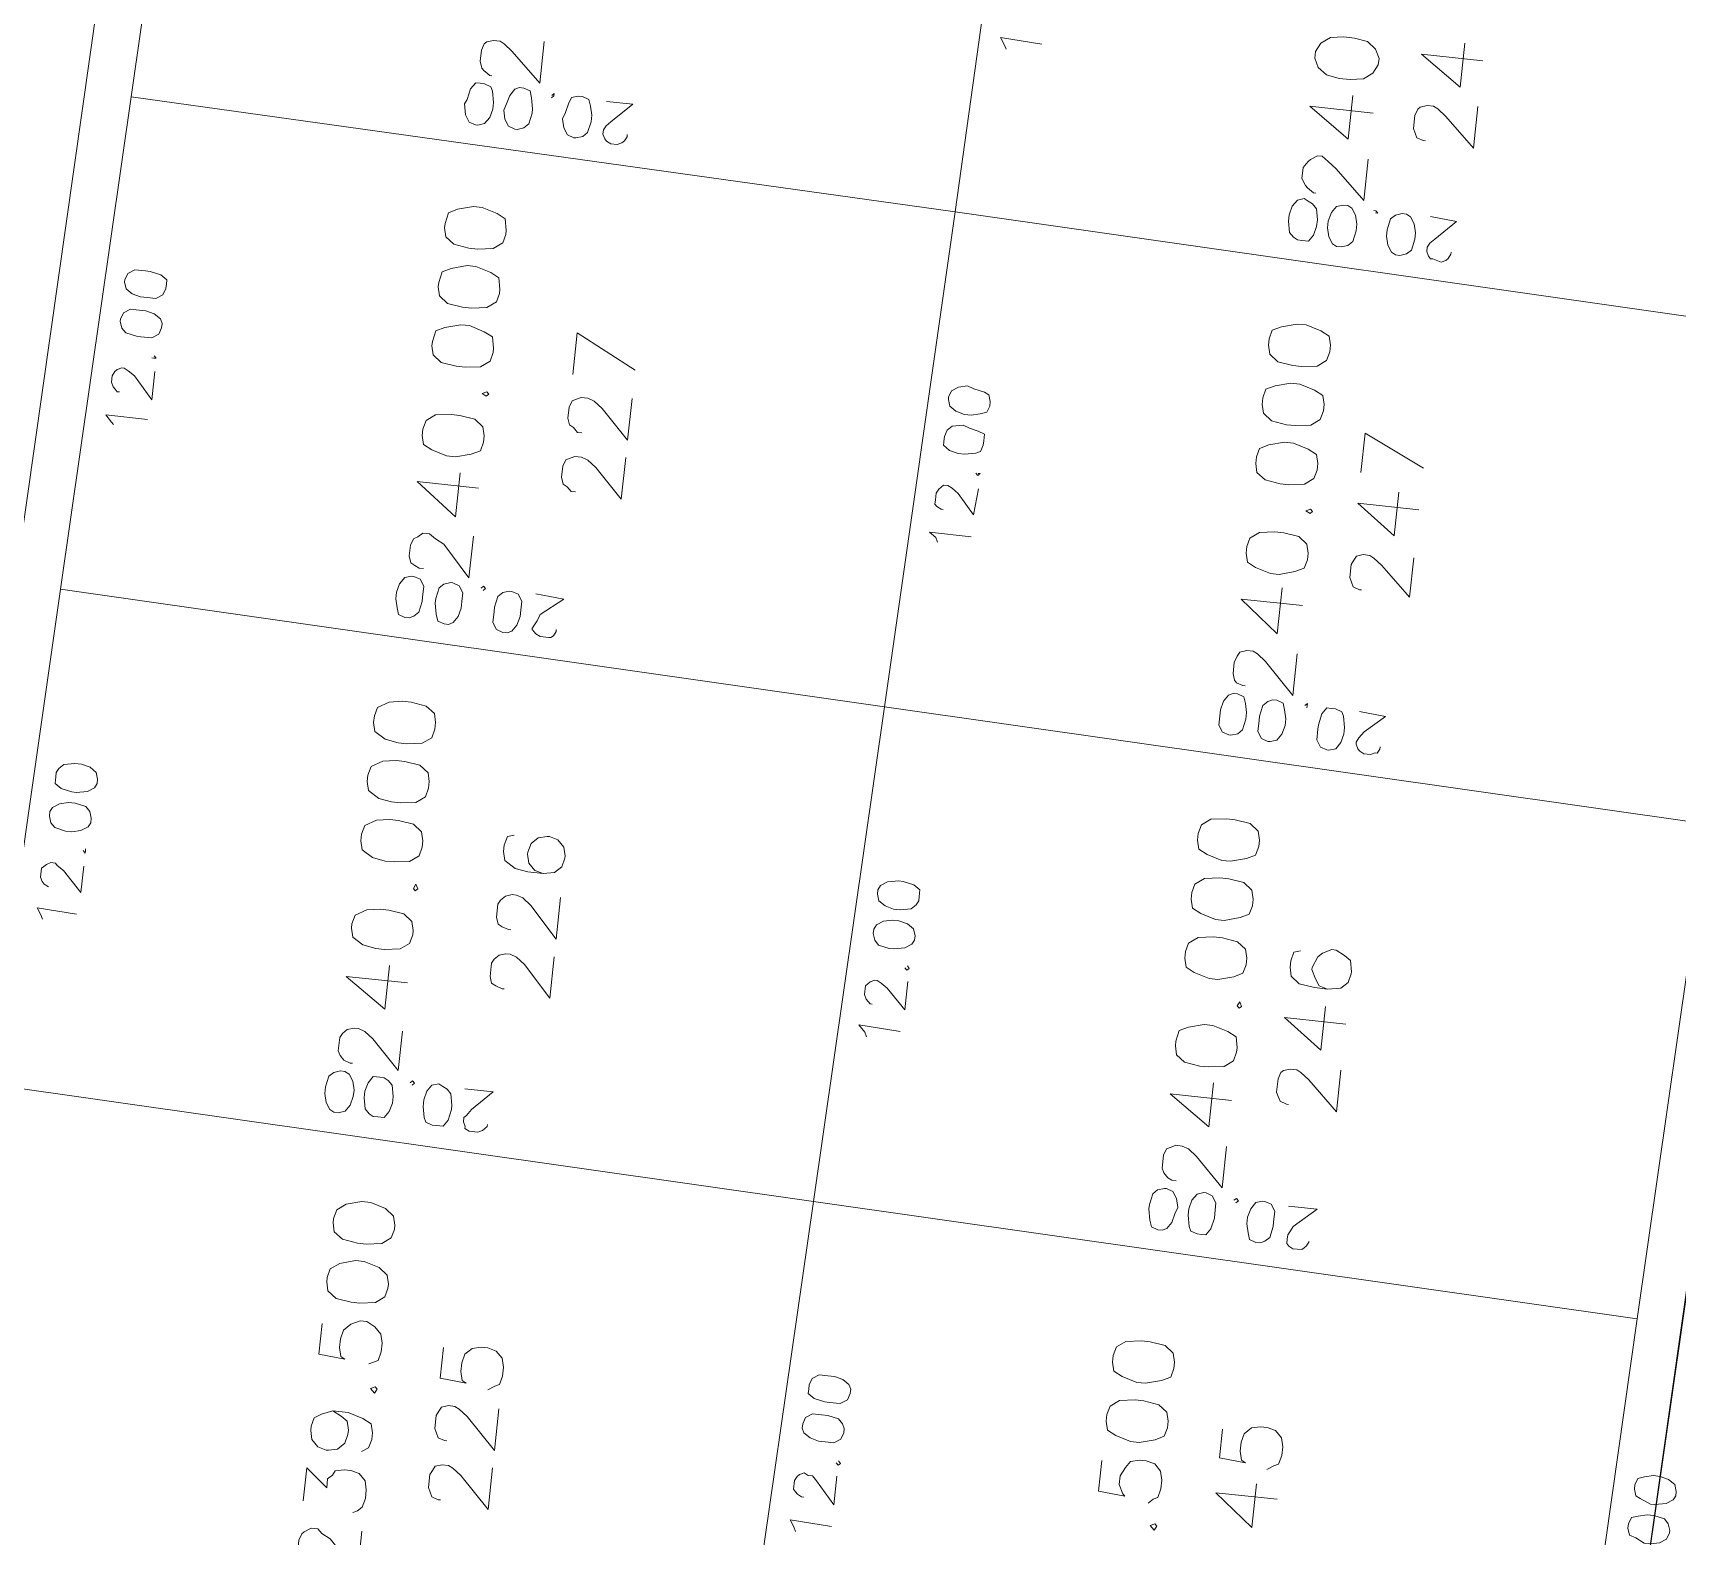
# Model space of a CAD drawing. Header units: metres. Extents: x -977055 to 805873, y -1033982 to 242021.
# Drawn here: x 2597.05 to 2636.78, y 963.42 to 999.74 of the extents above; entities that cross this region are included whole.
import ezdxf

# ---------------------------------------------------------------- set-up
doc = ezdxf.new("R2010")
doc.units = ezdxf.units.M
for name, color, linetype in [('PDF_acera', 7, 'Continuous'), ('PDF_areas por lote', 7, 'Continuous'), ('PDF_COTAS', 7, 'Continuous'), ('PDF_COTAS CONJUNTO', 7, 'Continuous'), ('PDF_LOTES', 7, 'Continuous'), ('PDF_No. lotes', 7, 'Continuous')]:
    doc.layers.add(name, color=color, linetype=linetype)

# ---------------------------------------------------------------- blocks, each defined once
blk = doc.blocks.new('CALLE')
at = {"layer": 'PDF_acera', "lineweight": 9}
blk.add_lwpolyline([(10.499328, -142.926336), (22.522752, -174.551328), (21.464352, -176.033088), (-60.836832, -173.238912), (-62.106912, -171.88416), (-61.048512, -140.7672), (-59.69376, -139.49712), (8.975232, -141.8256)], close=True, dxfattribs=at)
at = {"layer": 'PDF_areas por lote', "lineweight": 9}
for points in [[(-49.406112, -147.583296), (-49.406112, -147.54096), (-49.363776, -147.413952), (-49.279104, -147.32928), (-49.194432, -147.286944), (-48.940416, -147.286944), (-48.855744, -147.32928), (-48.771072, -147.413952), (-48.728736, -147.54096), (-48.728736, -147.625632), (-48.771072, -147.75264), (-48.89808, -147.921984), (-49.448448, -148.472352), (-48.6864, -148.472352)], [(-47.755008, -148.472352), (-47.755008, -147.286944), (-48.305376, -148.091328), (-47.458656, -148.091328)], [(-59.101056, -147.794976), (-59.101056, -147.75264), (-59.016384, -147.625632), (-58.974048, -147.583296), (-58.84704, -147.54096), (-58.63536, -147.54096), (-58.508352, -147.583296), (-58.466016, -147.625632), (-58.381344, -147.75264), (-58.381344, -147.879648), (-58.466016, -147.96432), (-58.550688, -148.133664), (-59.143392, -148.726368), (-58.339008, -148.726368)], [(-57.873312, -147.54096), (-57.238272, -147.54096), (-57.57696, -147.96432), (-57.407616, -147.96432), (-57.322944, -148.048992), (-57.238272, -148.091328), (-57.195936, -148.260672), (-57.195936, -148.38768), (-57.238272, -148.557024), (-57.36528, -148.684032), (-57.534624, -148.726368), (-57.703968, -148.726368), (-57.873312, -148.684032), (-57.957984, -148.59936), (-58.00032, -148.514688)], [(-56.0952, -147.921984), (-56.179872, -148.091328), (-56.264544, -148.218336), (-56.433888, -148.260672), (-56.51856, -148.260672), (-56.687904, -148.218336), (-56.814912, -148.091328), (-56.857248, -147.921984), (-56.857248, -147.879648), (-56.814912, -147.710304), (-56.687904, -147.583296), (-56.51856, -147.54096), (-56.433888, -147.54096), (-56.264544, -147.583296), (-56.179872, -147.710304), (-56.0952, -147.921984), (-56.0952, -148.218336), (-56.179872, -148.514688), (-56.264544, -148.684032), (-56.433888, -148.726368), (-56.560896, -148.726368), (-56.73024, -148.684032), (-56.814912, -148.557024)], [(-54.444096, -147.54096), (-55.0368, -147.54096), (-55.079136, -148.048992), (-55.0368, -147.96432), (-54.867456, -147.921984), (-54.698112, -147.921984), (-54.528768, -147.96432), (-54.40176, -148.091328), (-54.317088, -148.260672), (-54.317088, -148.38768), (-54.40176, -148.557024), (-54.528768, -148.684032), (-54.698112, -148.726368), (-54.867456, -148.726368), (-55.0368, -148.684032), (-55.079136, -148.59936), (-55.121472, -148.514688)], [(-39.79584, -147.921984), (-39.79584, -147.837312), (-39.753504, -147.75264), (-39.711168, -147.667968), (-39.58416, -147.625632), (-39.37248, -147.625632), (-39.245472, -147.667968), (-39.203136, -147.75264), (-39.118464, -147.837312), (-39.118464, -147.96432), (-39.203136, -148.091328), (-39.287808, -148.260672), (-39.880512, -148.81104), (-39.076128, -148.81104)], [(-38.144736, -148.81104), (-38.144736, -147.625632), (-38.73744, -148.430016), (-37.89072, -148.430016)], [(-30.227904, -148.218336), (-30.227904, -148.176), (-30.143232, -148.048992), (-30.100896, -148.006656), (-29.973888, -147.96432), (-29.762208, -147.96432), (-29.6352, -148.006656), (-29.592864, -148.048992), (-29.550528, -148.176), (-29.550528, -148.303008), (-29.592864, -148.38768), (-29.719872, -148.557024), (-30.27024, -149.149728), (-29.465856, -149.149728)], [(-55.46016, -162.739584), (-56.052864, -162.739584), (-56.0952, -163.247616), (-56.052864, -163.20528), (-55.88352, -163.120608), (-55.714176, -163.120608), (-55.544832, -163.20528), (-55.417824, -163.289952), (-55.375488, -163.459296), (-55.375488, -163.586304), (-55.417824, -163.755648), (-55.544832, -163.882656), (-55.714176, -163.924992), (-55.88352, -163.924992), (-56.052864, -163.882656), (-56.0952, -163.797984), (-56.179872, -163.713312)], [(-49.95648, -163.586304), (-49.95648, -163.501632), (-49.914144, -163.41696), (-49.829472, -163.332288), (-49.7448, -163.289952), (-49.490784, -163.289952), (-49.363776, -163.332288), (-49.32144, -163.41696), (-49.279104, -163.501632), (-49.279104, -163.62864), (-49.32144, -163.755648), (-49.448448, -163.924992), (-49.998816, -164.47536), (-49.194432, -164.47536)], [(-48.305376, -164.47536), (-48.305376, -163.289952), (-48.855744, -164.094336), (-48.009024, -164.094336)], [(-40.346208, -163.882656), (-40.346208, -163.84032), (-40.303872, -163.713312), (-40.261536, -163.670976), (-40.134528, -163.62864), (-39.922848, -163.62864), (-39.79584, -163.670976), (-39.711168, -163.713312), (-39.668832, -163.84032), (-39.668832, -163.967328), (-39.711168, -164.052), (-39.838176, -164.221344), (-40.43088, -164.814048), (-39.626496, -164.814048)], [(-38.695104, -164.814048), (-38.695104, -163.62864), (-39.287808, -164.390688), (-38.398752, -164.390688)], [(-30.778272, -164.221344), (-30.778272, -164.179008), (-30.6936, -164.052), (-30.651264, -164.009664), (-30.524256, -163.924992), (-30.312576, -163.924992), (-30.185568, -164.009664), (-30.143232, -164.052), (-30.05856, -164.179008), (-30.05856, -164.26368), (-30.143232, -164.390688), (-30.27024, -164.560032), (-30.820608, -165.152736), (-30.016224, -165.152736)], [(-29.127168, -165.152736), (-29.127168, -163.924992), (-29.677536, -164.729376), (-28.830816, -164.729376)]]:
    blk.add_lwpolyline(points, dxfattribs=at)
for points in [[(-46.823616, -147.286944), (-46.99296, -147.32928), (-47.119968, -147.54096), (-47.162304, -147.794976), (-47.162304, -147.96432), (-47.119968, -148.260672), (-46.99296, -148.430016), (-46.823616, -148.472352), (-46.738944, -148.472352), (-46.5696, -148.430016), (-46.442592, -148.260672), (-46.400256, -147.96432), (-46.400256, -147.794976), (-46.442592, -147.54096), (-46.5696, -147.32928), (-46.738944, -147.286944)], [(-45.130176, -147.286944), (-45.29952, -147.32928), (-45.426528, -147.54096), (-45.468864, -147.794976), (-45.468864, -147.96432), (-45.426528, -148.260672), (-45.29952, -148.430016), (-45.130176, -148.472352), (-45.003168, -148.472352), (-44.833824, -148.430016), (-44.706816, -148.260672), (-44.66448, -147.96432), (-44.66448, -147.794976), (-44.706816, -147.54096), (-44.833824, -147.32928), (-45.003168, -147.286944)], [(-43.987104, -147.286944), (-44.156448, -147.32928), (-44.283456, -147.54096), (-44.325792, -147.794976), (-44.325792, -147.96432), (-44.283456, -148.260672), (-44.156448, -148.430016), (-43.987104, -148.472352), (-43.860096, -148.472352), (-43.690752, -148.430016), (-43.563744, -148.260672), (-43.521408, -147.96432), (-43.521408, -147.794976), (-43.563744, -147.54096), (-43.690752, -147.32928), (-43.860096, -147.286944)], [(-42.844032, -147.286944), (-43.013376, -147.32928), (-43.140384, -147.54096), (-43.18272, -147.794976), (-43.18272, -147.96432), (-43.140384, -148.260672), (-43.013376, -148.430016), (-42.844032, -148.472352), (-42.717024, -148.472352), (-42.54768, -148.430016), (-42.420672, -148.260672), (-42.378336, -147.96432), (-42.378336, -147.794976), (-42.420672, -147.54096), (-42.54768, -147.32928), (-42.717024, -147.286944)], [(-53.639712, -147.54096), (-53.809056, -147.583296), (-53.936064, -147.75264), (-53.9784, -148.048992), (-53.9784, -148.218336), (-53.936064, -148.514688), (-53.809056, -148.684032), (-53.639712, -148.726368), (-53.55504, -148.726368), (-53.385696, -148.684032), (-53.258688, -148.514688), (-53.174016, -148.218336), (-53.174016, -148.048992), (-53.258688, -147.75264), (-53.385696, -147.583296), (-53.55504, -147.54096)], [(-52.49664, -147.54096), (-52.665984, -147.583296), (-52.792992, -147.75264), (-52.835328, -148.048992), (-52.835328, -148.218336), (-52.792992, -148.514688), (-52.665984, -148.684032), (-52.49664, -148.726368), (-52.411968, -148.726368), (-52.242624, -148.684032), (-52.115616, -148.514688), (-52.030944, -148.218336), (-52.030944, -148.048992), (-52.115616, -147.75264), (-52.242624, -147.583296), (-52.411968, -147.54096)], [(-37.25568, -147.625632), (-37.425024, -147.667968), (-37.509696, -147.837312), (-37.594368, -148.133664), (-37.594368, -148.303008), (-37.509696, -148.59936), (-37.425024, -148.768704), (-37.25568, -148.81104), (-37.128672, -148.81104), (-36.959328, -148.768704), (-36.83232, -148.59936), (-36.789984, -148.303008), (-36.789984, -148.133664), (-36.83232, -147.837312), (-36.959328, -147.667968), (-37.128672, -147.625632)], [(-35.519904, -147.625632), (-35.689248, -147.667968), (-35.816256, -147.837312), (-35.858592, -148.133664), (-35.858592, -148.303008), (-35.816256, -148.59936), (-35.689248, -148.768704), (-35.519904, -148.81104), (-35.435232, -148.81104), (-35.223552, -148.768704), (-35.13888, -148.59936), (-35.054208, -148.303008), (-35.054208, -148.133664), (-35.13888, -147.837312), (-35.223552, -147.667968), (-35.435232, -147.625632)], [(-34.376832, -147.625632), (-34.546176, -147.667968), (-34.673184, -147.837312), (-34.71552, -148.133664), (-34.71552, -148.303008), (-34.673184, -148.59936), (-34.546176, -148.768704), (-34.376832, -148.81104), (-34.29216, -148.81104), (-34.08048, -148.768704), (-33.995808, -148.59936), (-33.911136, -148.303008), (-33.911136, -148.133664), (-33.995808, -147.837312), (-34.08048, -147.667968), (-34.29216, -147.625632)], [(-33.23376, -147.625632), (-33.403104, -147.667968), (-33.530112, -147.837312), (-33.572448, -148.133664), (-33.572448, -148.303008), (-33.530112, -148.59936), (-33.403104, -148.768704), (-33.23376, -148.81104), (-33.149088, -148.81104), (-32.937408, -148.768704), (-32.852736, -148.59936), (-32.768064, -148.303008), (-32.768064, -148.133664), (-32.852736, -147.837312), (-32.937408, -147.667968), (-33.149088, -147.625632)], [(-55.587168, -148.59936), (-55.67184, -148.684032), (-55.587168, -148.726368), (-55.544832, -148.684032)], [(-45.93456, -148.38768), (-45.976896, -148.430016), (-45.93456, -148.472352), (-45.849888, -148.430016)], [(-36.324288, -148.684032), (-36.366624, -148.768704), (-36.324288, -148.81104), (-36.281952, -148.768704)], [(-54.698112, -162.739584), (-54.867456, -162.78192), (-54.952128, -162.951264), (-55.0368, -163.247616), (-55.0368, -163.41696), (-54.952128, -163.713312), (-54.867456, -163.882656), (-54.698112, -163.924992), (-54.571104, -163.924992), (-54.40176, -163.882656), (-54.274752, -163.713312), (-54.232416, -163.41696), (-54.232416, -163.247616), (-54.274752, -162.951264), (-54.40176, -162.78192), (-54.571104, -162.739584)], [(-53.55504, -162.739584), (-53.724384, -162.78192), (-53.809056, -162.951264), (-53.893728, -163.247616), (-53.893728, -163.41696), (-53.809056, -163.713312), (-53.724384, -163.882656), (-53.55504, -163.924992), (-53.428032, -163.924992), (-53.258688, -163.882656), (-53.13168, -163.713312), (-53.089344, -163.41696), (-53.089344, -163.247616), (-53.13168, -162.951264), (-53.258688, -162.78192), (-53.428032, -162.739584)], [(-47.373984, -163.289952), (-47.543328, -163.332288), (-47.670336, -163.501632), (-47.712672, -163.797984), (-47.712672, -163.967328), (-47.670336, -164.26368), (-47.543328, -164.433024), (-47.373984, -164.47536), (-47.289312, -164.47536), (-47.077632, -164.433024), (-46.99296, -164.26368), (-46.908288, -163.967328), (-46.908288, -163.797984), (-46.99296, -163.501632), (-47.077632, -163.332288), (-47.289312, -163.289952)], [(-45.680544, -163.289952), (-45.849888, -163.332288), (-45.93456, -163.501632), (-46.019232, -163.797984), (-46.019232, -163.967328), (-45.93456, -164.26368), (-45.849888, -164.433024), (-45.680544, -164.47536), (-45.553536, -164.47536), (-45.384192, -164.433024), (-45.257184, -164.26368), (-45.214848, -163.967328), (-45.214848, -163.797984), (-45.257184, -163.501632), (-45.384192, -163.332288), (-45.553536, -163.289952)], [(-44.537472, -163.289952), (-44.706816, -163.332288), (-44.791488, -163.501632), (-44.87616, -163.797984), (-44.87616, -163.967328), (-44.791488, -164.26368), (-44.706816, -164.433024), (-44.537472, -164.47536), (-44.410464, -164.47536), (-44.24112, -164.433024), (-44.114112, -164.26368), (-44.071776, -163.967328), (-44.071776, -163.797984), (-44.114112, -163.501632), (-44.24112, -163.332288), (-44.410464, -163.289952)], [(-43.3944, -163.289952), (-43.563744, -163.332288), (-43.648416, -163.501632), (-43.733088, -163.797984), (-43.733088, -163.967328), (-43.648416, -164.26368), (-43.563744, -164.433024), (-43.3944, -164.47536), (-43.267392, -164.47536), (-43.098048, -164.433024), (-42.97104, -164.26368), (-42.928704, -163.967328), (-42.928704, -163.797984), (-42.97104, -163.501632), (-43.098048, -163.332288), (-43.267392, -163.289952)], [(-56.603232, -163.797984), (-56.687904, -163.882656), (-56.603232, -163.924992), (-56.560896, -163.882656)], [(-37.806048, -163.62864), (-37.975392, -163.670976), (-38.060064, -163.84032), (-38.144736, -164.136672), (-38.144736, -164.306016), (-38.060064, -164.602368), (-37.975392, -164.771712), (-37.806048, -164.814048), (-37.67904, -164.814048), (-37.509696, -164.771712), (-37.382688, -164.602368), (-37.340352, -164.306016), (-37.340352, -164.136672), (-37.382688, -163.84032), (-37.509696, -163.670976), (-37.67904, -163.62864)], [(-36.070272, -163.62864), (-36.239616, -163.670976), (-36.366624, -163.84032), (-36.40896, -164.136672), (-36.40896, -164.306016), (-36.366624, -164.602368), (-36.239616, -164.771712), (-36.070272, -164.814048), (-35.943264, -164.814048), (-35.77392, -164.771712), (-35.689248, -164.602368), (-35.604576, -164.306016), (-35.604576, -164.136672), (-35.689248, -163.84032), (-35.77392, -163.670976), (-35.943264, -163.62864)], [(-34.9272, -163.62864), (-35.096544, -163.670976), (-35.223552, -163.84032), (-35.265888, -164.136672), (-35.265888, -164.306016), (-35.223552, -164.602368), (-35.096544, -164.771712), (-34.9272, -164.814048), (-34.800192, -164.814048), (-34.630848, -164.771712), (-34.546176, -164.602368), (-34.461504, -164.306016), (-34.461504, -164.136672), (-34.546176, -163.84032), (-34.630848, -163.670976), (-34.800192, -163.62864)], [(-33.784128, -163.62864), (-33.953472, -163.670976), (-34.08048, -163.84032), (-34.122816, -164.136672), (-34.122816, -164.306016), (-34.08048, -164.602368), (-33.953472, -164.771712), (-33.784128, -164.814048), (-33.65712, -164.814048), (-33.487776, -164.771712), (-33.403104, -164.602368), (-33.318432, -164.306016), (-33.318432, -164.136672), (-33.403104, -163.84032), (-33.487776, -163.670976), (-33.65712, -163.62864)], [(-28.195776, -163.924992), (-28.36512, -164.009664), (-28.492128, -164.179008), (-28.534464, -164.433024), (-28.534464, -164.644704), (-28.492128, -164.89872), (-28.36512, -165.068064), (-28.195776, -165.152736), (-28.068768, -165.152736), (-27.899424, -165.068064), (-27.772416, -164.89872), (-27.73008, -164.644704), (-27.73008, -164.433024), (-27.772416, -164.179008), (-27.899424, -164.009664), (-28.068768, -163.924992)], [(-46.484928, -164.390688), (-46.527264, -164.433024), (-46.484928, -164.47536), (-46.400256, -164.433024)], [(-36.874656, -164.68704), (-36.916992, -164.771712), (-36.874656, -164.814048), (-36.83232, -164.771712)]]:
    blk.add_lwpolyline(points, close=True, dxfattribs=at)
at = {"layer": 'PDF_COTAS', "lineweight": 9}
for points in [[(-47.289312, -141.359904), (-47.20464, -141.317568), (-47.077632, -141.232896), (-47.119968, -141.994944)], [(-46.654272, -141.40224), (-46.611936, -141.317568), (-46.5696, -141.275232), (-46.484928, -141.232896), (-46.315584, -141.232896), (-46.273248, -141.275232), (-46.230912, -141.317568), (-46.188576, -141.40224), (-46.188576, -141.486912), (-46.230912, -141.529248), (-46.315584, -141.656256), (-46.696608, -142.03728), (-46.188576, -142.03728)], [(-37.67904, -141.698592), (-37.636704, -141.656256), (-37.509696, -141.529248), (-37.509696, -142.333632)], [(-37.044, -141.740928), (-37.044, -141.698592), (-37.001664, -141.656256), (-36.959328, -141.61392), (-36.874656, -141.571584), (-36.747648, -141.571584), (-36.662976, -141.61392), (-36.62064, -141.656256), (-36.578304, -141.740928), (-36.578304, -141.783264), (-36.62064, -141.867936), (-36.705312, -141.994944), (-37.128672, -142.375968), (-36.578304, -142.375968)], [(-45.892224, -141.994944), (-45.93456, -142.03728), (-45.892224, -142.03728), (-45.849888, -142.03728)], [(-36.324288, -142.291296), (-36.324288, -142.333632), (-36.324288, -142.375968), (-36.281952, -142.333632)]]:
    blk.add_lwpolyline(points, dxfattribs=at)
for points in [[(-45.29952, -141.275232), (-45.426528, -141.317568), (-45.5112, -141.40224), (-45.553536, -141.61392), (-45.553536, -141.740928), (-45.5112, -141.910272), (-45.426528, -142.03728), (-45.341856, -142.079616), (-45.257184, -142.079616), (-45.130176, -142.03728), (-45.045504, -141.952608), (-45.003168, -141.740928), (-45.003168, -141.61392), (-45.045504, -141.444576), (-45.130176, -141.317568), (-45.214848, -141.275232)], [(-44.537472, -141.317568), (-44.66448, -141.317568), (-44.749152, -141.444576), (-44.791488, -141.656256), (-44.791488, -141.740928), (-44.749152, -141.952608), (-44.66448, -142.079616), (-44.579808, -142.121952), (-44.495136, -142.121952), (-44.368128, -142.079616), (-44.283456, -141.952608), (-44.24112, -141.783264), (-44.24112, -141.656256), (-44.283456, -141.444576), (-44.368128, -141.359904), (-44.4528, -141.317568)], [(-35.689248, -141.61392), (-35.816256, -141.656256), (-35.900928, -141.740928), (-35.943264, -141.952608), (-35.943264, -142.03728), (-35.943264, -142.24896), (-35.858592, -142.375968), (-35.731584, -142.418304), (-35.646912, -142.418304), (-35.56224, -142.375968), (-35.477568, -142.24896), (-35.435232, -142.079616), (-35.435232, -141.952608), (-35.435232, -141.783264), (-35.519904, -141.656256), (-35.646912, -141.61392)], [(-34.9272, -141.61392), (-35.054208, -141.656256), (-35.13888, -141.783264), (-35.181216, -141.952608), (-35.181216, -142.079616), (-35.181216, -142.24896), (-35.096544, -142.375968), (-34.969536, -142.418304), (-34.884864, -142.418304), (-34.800192, -142.418304), (-34.71552, -142.291296), (-34.673184, -142.079616), (-34.673184, -141.994944), (-34.673184, -141.783264), (-34.757856, -141.656256), (-34.884864, -141.61392)], [(-50.37984, -147.413952), (-50.337504, -147.54096), (-50.210496, -147.625632), (-50.041152, -147.667968), (-49.914144, -147.667968), (-49.7448, -147.625632), (-49.617792, -147.54096), (-49.575456, -147.456288), (-49.575456, -147.371616), (-49.617792, -147.244608), (-49.702464, -147.159936), (-49.914144, -147.1176), (-50.041152, -147.1176), (-50.210496, -147.159936), (-50.337504, -147.244608), (-50.37984, -147.32928)], [(-50.37984, -147.413952), (-50.337504, -147.54096), (-50.210496, -147.625632), (-50.041152, -147.667968), (-49.914144, -147.667968), (-49.7448, -147.625632), (-49.617792, -147.54096), (-49.575456, -147.456288), (-49.575456, -147.371616), (-49.617792, -147.244608), (-49.702464, -147.159936), (-49.914144, -147.1176), (-50.041152, -147.1176), (-50.210496, -147.159936), (-50.337504, -147.244608), (-50.37984, -147.32928)], [(-40.769568, -147.75264), (-40.727232, -147.837312), (-40.64256, -147.921984), (-40.43088, -147.96432), (-40.346208, -147.96432), (-40.134528, -147.96432), (-40.00752, -147.879648), (-39.965184, -147.75264), (-39.965184, -147.710304), (-40.00752, -147.583296), (-40.134528, -147.498624), (-40.303872, -147.456288), (-40.43088, -147.456288), (-40.600224, -147.498624), (-40.727232, -147.54096), (-40.769568, -147.667968)], [(-40.769568, -147.75264), (-40.727232, -147.837312), (-40.64256, -147.921984), (-40.43088, -147.96432), (-40.346208, -147.96432), (-40.134528, -147.96432), (-40.00752, -147.879648), (-39.965184, -147.75264), (-39.965184, -147.710304), (-40.00752, -147.583296), (-40.134528, -147.498624), (-40.303872, -147.456288), (-40.43088, -147.456288), (-40.600224, -147.498624), (-40.727232, -147.54096), (-40.769568, -147.667968)], [(-50.37984, -148.176), (-50.37984, -148.303008), (-50.252832, -148.38768), (-50.083488, -148.430016), (-49.95648, -148.430016), (-49.7448, -148.38768), (-49.660128, -148.303008), (-49.617792, -148.218336), (-49.617792, -148.133664), (-49.617792, -148.006656), (-49.7448, -147.921984), (-49.914144, -147.879648), (-50.041152, -147.879648), (-50.252832, -147.921984), (-50.337504, -148.006656), (-50.37984, -148.091328)], [(-50.37984, -148.176), (-50.37984, -148.303008), (-50.252832, -148.38768), (-50.083488, -148.430016), (-49.95648, -148.430016), (-49.7448, -148.38768), (-49.660128, -148.303008), (-49.617792, -148.218336), (-49.617792, -148.133664), (-49.617792, -148.006656), (-49.7448, -147.921984), (-49.914144, -147.879648), (-50.041152, -147.879648), (-50.252832, -147.921984), (-50.337504, -148.006656), (-50.37984, -148.091328)], [(-31.201632, -148.048992), (-31.159296, -148.176), (-31.032288, -148.260672), (-30.862944, -148.303008), (-30.735936, -148.303008), (-30.524256, -148.260672), (-30.439584, -148.218336), (-30.397248, -148.091328), (-30.397248, -148.006656), (-30.397248, -147.921984), (-30.524256, -147.837312), (-30.735936, -147.794976), (-30.820608, -147.75264), (-31.032288, -147.794976), (-31.159296, -147.879648), (-31.201632, -148.006656)], [(-31.201632, -148.048992), (-31.159296, -148.176), (-31.032288, -148.260672), (-30.862944, -148.303008), (-30.735936, -148.303008), (-30.524256, -148.260672), (-30.439584, -148.218336), (-30.397248, -148.091328), (-30.397248, -148.006656), (-30.397248, -147.921984), (-30.524256, -147.837312), (-30.735936, -147.794976), (-30.820608, -147.75264), (-31.032288, -147.794976), (-31.159296, -147.879648), (-31.201632, -148.006656)], [(-40.811904, -148.514688), (-40.769568, -148.59936), (-40.64256, -148.684032), (-40.473216, -148.726368), (-40.346208, -148.726368), (-40.176864, -148.726368), (-40.049856, -148.641696), (-40.00752, -148.514688), (-40.00752, -148.472352), (-40.049856, -148.345344), (-40.134528, -148.260672), (-40.346208, -148.218336), (-40.43088, -148.218336), (-40.64256, -148.260672), (-40.769568, -148.303008), (-40.811904, -148.430016)], [(-40.811904, -148.514688), (-40.769568, -148.59936), (-40.64256, -148.684032), (-40.473216, -148.726368), (-40.346208, -148.726368), (-40.176864, -148.726368), (-40.049856, -148.641696), (-40.00752, -148.514688), (-40.00752, -148.472352), (-40.049856, -148.345344), (-40.134528, -148.260672), (-40.346208, -148.218336), (-40.43088, -148.218336), (-40.64256, -148.260672), (-40.769568, -148.303008), (-40.811904, -148.430016)], [(-31.201632, -148.81104), (-31.159296, -148.938048), (-31.074624, -149.02272), (-30.862944, -149.065056), (-30.778272, -149.065056), (-30.566592, -149.02272), (-30.439584, -148.980384), (-30.397248, -148.853376), (-30.397248, -148.768704), (-30.439584, -148.684032), (-30.566592, -148.59936), (-30.735936, -148.557024), (-30.862944, -148.514688), (-31.032288, -148.557024), (-31.159296, -148.641696), (-31.201632, -148.768704)], [(-31.201632, -148.81104), (-31.159296, -148.938048), (-31.074624, -149.02272), (-30.862944, -149.065056), (-30.778272, -149.065056), (-30.566592, -149.02272), (-30.439584, -148.980384), (-30.397248, -148.853376), (-30.397248, -148.768704), (-30.439584, -148.684032), (-30.566592, -148.59936), (-30.735936, -148.557024), (-30.862944, -148.514688), (-31.032288, -148.557024), (-31.159296, -148.641696), (-31.201632, -148.768704)], [(-49.660128, -148.726368), (-49.617792, -148.768704), (-49.660128, -148.81104), (-49.702464, -148.768704), (-49.660128, -148.81104), (-49.617792, -148.768704)], [(-50.422176, -149.319072), (-50.422176, -149.44608), (-50.295168, -149.530752), (-50.083488, -149.573088), (-49.998816, -149.573088), (-49.787136, -149.530752), (-49.702464, -149.44608), (-49.660128, -149.361408), (-49.617792, -149.276736), (-49.660128, -149.149728), (-49.787136, -149.065056), (-49.95648, -149.02272), (-50.083488, -149.02272), (-50.295168, -149.065056), (-50.37984, -149.107392), (-50.422176, -149.2344)], [(-50.422176, -149.319072), (-50.422176, -149.44608), (-50.295168, -149.530752), (-50.083488, -149.573088), (-49.998816, -149.573088), (-49.787136, -149.530752), (-49.702464, -149.44608), (-49.660128, -149.361408), (-49.617792, -149.276736), (-49.660128, -149.149728), (-49.787136, -149.065056), (-49.95648, -149.02272), (-50.083488, -149.02272), (-50.295168, -149.065056), (-50.37984, -149.107392), (-50.422176, -149.2344)], [(-40.049856, -149.065056), (-40.00752, -149.107392), (-40.049856, -149.149728), (-40.092192, -149.107392), (-40.049856, -149.149728), (-40.00752, -149.107392)], [(-40.85424, -149.65776), (-40.811904, -149.742432), (-40.684896, -149.827104), (-40.515552, -149.86944), (-40.388544, -149.86944), (-40.2192, -149.86944), (-40.092192, -149.784768), (-40.049856, -149.65776), (-40.049856, -149.615424), (-40.092192, -149.488416), (-40.176864, -149.403744), (-40.388544, -149.361408), (-40.473216, -149.361408), (-40.684896, -149.361408), (-40.811904, -149.44608), (-40.85424, -149.573088)], [(-40.85424, -149.65776), (-40.811904, -149.742432), (-40.684896, -149.827104), (-40.515552, -149.86944), (-40.388544, -149.86944), (-40.2192, -149.86944), (-40.092192, -149.784768), (-40.049856, -149.65776), (-40.049856, -149.615424), (-40.092192, -149.488416), (-40.176864, -149.403744), (-40.388544, -149.361408), (-40.473216, -149.361408), (-40.684896, -149.361408), (-40.811904, -149.44608), (-40.85424, -149.573088)], [(-30.48192, -149.403744), (-30.439584, -149.44608), (-30.48192, -149.44608), (-30.524256, -149.403744), (-30.48192, -149.44608), (-30.439584, -149.44608)], [(-49.660128, -149.784768), (-49.660128, -150.335136), (-50.041152, -149.954112), (-50.16816, -149.86944), (-50.210496, -149.827104), (-50.295168, -149.827104), (-50.37984, -149.86944), (-50.422176, -149.86944), (-50.464512, -149.954112), (-50.464512, -150.123456), (-50.422176, -150.208128), (-50.37984, -150.250464), (-50.337504, -150.2928), (-50.295168, -150.2928), (-50.337504, -150.2928), (-50.37984, -150.250464), (-50.422176, -150.208128), (-50.464512, -150.123456), (-50.464512, -149.954112), (-50.422176, -149.86944), (-50.37984, -149.86944), (-50.295168, -149.827104), (-50.210496, -149.827104), (-50.16816, -149.86944), (-50.041152, -149.954112), (-49.660128, -150.335136)], [(-31.243968, -149.954112), (-31.201632, -150.08112), (-31.11696, -150.165792), (-30.90528, -150.208128), (-30.778272, -150.208128), (-30.608928, -150.165792), (-30.48192, -150.123456), (-30.439584, -149.996448), (-30.439584, -149.911776), (-30.48192, -149.784768), (-30.608928, -149.742432), (-30.778272, -149.700096), (-30.90528, -149.65776), (-31.074624, -149.700096), (-31.201632, -149.784768), (-31.243968, -149.911776)], [(-31.243968, -149.954112), (-31.201632, -150.08112), (-31.11696, -150.165792), (-30.90528, -150.208128), (-30.778272, -150.208128), (-30.608928, -150.165792), (-30.48192, -150.123456), (-30.439584, -149.996448), (-30.439584, -149.911776), (-30.48192, -149.784768), (-30.608928, -149.742432), (-30.778272, -149.700096), (-30.90528, -149.65776), (-31.074624, -149.700096), (-31.201632, -149.784768), (-31.243968, -149.911776)], [(-40.049856, -150.123456), (-40.092192, -150.673824), (-40.43088, -150.250464), (-40.557888, -150.208128), (-40.64256, -150.165792), (-40.727232, -150.123456), (-40.769568, -150.165792), (-40.811904, -150.208128), (-40.85424, -150.2928), (-40.85424, -150.462144), (-40.85424, -150.50448), (-40.811904, -150.546816), (-40.727232, -150.589152), (-40.684896, -150.589152), (-40.727232, -150.589152), (-40.811904, -150.546816), (-40.85424, -150.50448), (-40.85424, -150.462144), (-40.85424, -150.2928), (-40.811904, -150.208128), (-40.769568, -150.165792), (-40.727232, -150.123456), (-40.64256, -150.165792), (-40.557888, -150.208128), (-40.43088, -150.250464), (-40.092192, -150.673824)], [(-30.48192, -150.462144), (-30.48192, -150.970176), (-30.862944, -150.589152), (-30.947616, -150.50448), (-31.032288, -150.462144), (-31.11696, -150.462144), (-31.201632, -150.50448), (-31.243968, -150.546816), (-31.286304, -150.631488), (-31.286304, -150.758496), (-31.243968, -150.843168), (-31.201632, -150.885504), (-31.11696, -150.92784), (-31.074624, -150.92784), (-31.11696, -150.92784), (-31.201632, -150.885504), (-31.243968, -150.843168), (-31.286304, -150.758496), (-31.286304, -150.631488), (-31.243968, -150.546816), (-31.201632, -150.50448), (-31.11696, -150.462144), (-31.032288, -150.462144), (-30.947616, -150.50448), (-30.862944, -150.589152), (-30.48192, -150.970176)], [(-57.280608, -157.7016), (-57.238272, -156.897216), (-57.36528, -156.981888), (-57.449952, -157.024224), (-57.36528, -156.981888), (-57.238272, -156.897216)], [(-56.30688, -157.7016), (-56.857248, -157.7016), (-56.433888, -157.320576), (-56.349216, -157.235904), (-56.349216, -157.151232), (-56.30688, -157.06656), (-56.349216, -156.981888), (-56.391552, -156.939552), (-56.476224, -156.897216), (-56.645568, -156.897216), (-56.687904, -156.939552), (-56.73024, -156.981888), (-56.772576, -157.06656), (-56.772576, -157.108896), (-56.772576, -157.06656), (-56.73024, -156.981888), (-56.687904, -156.939552), (-56.645568, -156.897216), (-56.476224, -156.897216), (-56.391552, -156.939552), (-56.349216, -156.981888), (-56.30688, -157.06656), (-56.349216, -157.151232), (-56.349216, -157.235904), (-56.433888, -157.320576), (-56.857248, -157.7016)], [(-55.46016, -156.939552), (-55.544832, -156.981888), (-55.629504, -157.108896), (-55.67184, -157.27824), (-55.67184, -157.405248), (-55.67184, -157.574592), (-55.587168, -157.7016), (-55.46016, -157.743936), (-55.375488, -157.743936), (-55.290816, -157.7016), (-55.206144, -157.616928), (-55.163808, -157.405248), (-55.163808, -157.27824), (-55.163808, -157.108896), (-55.24848, -156.981888), (-55.375488, -156.939552)], [(-55.46016, -156.939552), (-55.544832, -156.981888), (-55.629504, -157.108896), (-55.67184, -157.27824), (-55.67184, -157.405248), (-55.67184, -157.574592), (-55.587168, -157.7016), (-55.46016, -157.743936), (-55.375488, -157.743936), (-55.290816, -157.7016), (-55.206144, -157.616928), (-55.163808, -157.405248), (-55.163808, -157.27824), (-55.163808, -157.108896), (-55.24848, -156.981888), (-55.375488, -156.939552)], [(-54.698112, -156.981888), (-54.782784, -156.981888), (-54.867456, -157.108896), (-54.909792, -157.320576), (-54.909792, -157.405248), (-54.909792, -157.616928), (-54.82512, -157.743936), (-54.698112, -157.786272), (-54.61344, -157.786272), (-54.528768, -157.743936), (-54.444096, -157.616928), (-54.40176, -157.447584), (-54.40176, -157.320576), (-54.40176, -157.151232), (-54.486432, -157.024224), (-54.61344, -156.981888)], [(-54.698112, -156.981888), (-54.782784, -156.981888), (-54.867456, -157.108896), (-54.909792, -157.320576), (-54.909792, -157.405248), (-54.909792, -157.616928), (-54.82512, -157.743936), (-54.698112, -157.786272), (-54.61344, -157.786272), (-54.528768, -157.743936), (-54.444096, -157.616928), (-54.40176, -157.447584), (-54.40176, -157.320576), (-54.40176, -157.151232), (-54.486432, -157.024224), (-54.61344, -156.981888)], [(-47.670336, -157.997952), (-47.628, -157.193568), (-47.755008, -157.320576), (-47.83968, -157.362912), (-47.755008, -157.320576), (-47.628, -157.193568)], [(-46.696608, -158.040288), (-47.246976, -158.040288), (-46.865952, -157.659264), (-46.78128, -157.532256), (-46.738944, -157.447584), (-46.738944, -157.405248), (-46.78128, -157.320576), (-46.823616, -157.27824), (-46.865952, -157.235904), (-47.035296, -157.235904), (-47.119968, -157.27824), (-47.162304, -157.320576), (-47.20464, -157.362912), (-47.20464, -157.405248), (-47.20464, -157.362912), (-47.162304, -157.320576), (-47.119968, -157.27824), (-47.035296, -157.235904), (-46.865952, -157.235904), (-46.823616, -157.27824), (-46.78128, -157.320576), (-46.738944, -157.405248), (-46.738944, -157.447584), (-46.78128, -157.532256), (-46.865952, -157.659264), (-47.246976, -158.040288)], [(-45.849888, -157.27824), (-45.976896, -157.320576), (-46.061568, -157.405248), (-46.103904, -157.616928), (-46.103904, -157.7016), (-46.061568, -157.91328), (-45.976896, -158.040288), (-45.892224, -158.082624), (-45.807552, -158.082624), (-45.680544, -158.040288), (-45.595872, -157.91328), (-45.553536, -157.743936), (-45.553536, -157.616928), (-45.595872, -157.447584), (-45.680544, -157.320576), (-45.765216, -157.27824)], [(-45.849888, -157.27824), (-45.976896, -157.320576), (-46.061568, -157.405248), (-46.103904, -157.616928), (-46.103904, -157.7016), (-46.061568, -157.91328), (-45.976896, -158.040288), (-45.892224, -158.082624), (-45.807552, -158.082624), (-45.680544, -158.040288), (-45.595872, -157.91328), (-45.553536, -157.743936), (-45.553536, -157.616928), (-45.595872, -157.447584), (-45.680544, -157.320576), (-45.765216, -157.27824)], [(-45.08784, -157.27824), (-45.214848, -157.320576), (-45.29952, -157.447584), (-45.341856, -157.616928), (-45.341856, -157.743936), (-45.29952, -157.955616), (-45.214848, -158.040288), (-45.130176, -158.082624), (-45.045504, -158.082624), (-44.918496, -158.082624), (-44.833824, -157.955616), (-44.791488, -157.743936), (-44.791488, -157.659264), (-44.833824, -157.447584), (-44.918496, -157.320576), (-45.003168, -157.27824)], [(-45.08784, -157.27824), (-45.214848, -157.320576), (-45.29952, -157.447584), (-45.341856, -157.616928), (-45.341856, -157.743936), (-45.29952, -157.955616), (-45.214848, -158.040288), (-45.130176, -158.082624), (-45.045504, -158.082624), (-44.918496, -158.082624), (-44.833824, -157.955616), (-44.791488, -157.743936), (-44.791488, -157.659264), (-44.833824, -157.447584), (-44.918496, -157.320576), (-45.003168, -157.27824)], [(-38.060064, -158.33664), (-38.060064, -157.532256), (-38.144736, -157.659264), (-38.229408, -157.7016), (-38.144736, -157.659264), (-38.060064, -157.532256)], [(-56.010528, -157.7016), (-56.052864, -157.743936), (-56.0952, -157.7016), (-56.052864, -157.659264), (-56.0952, -157.7016), (-56.052864, -157.743936)], [(-37.128672, -158.378976), (-37.636704, -158.33664), (-37.25568, -157.997952), (-37.171008, -157.870944), (-37.128672, -157.786272), (-37.128672, -157.7016), (-37.171008, -157.659264), (-37.213344, -157.616928), (-37.298016, -157.574592), (-37.425024, -157.574592), (-37.509696, -157.574592), (-37.552032, -157.616928), (-37.594368, -157.7016), (-37.594368, -157.743936), (-37.594368, -157.7016), (-37.552032, -157.616928), (-37.509696, -157.574592), (-37.425024, -157.574592), (-37.298016, -157.574592), (-37.213344, -157.616928), (-37.171008, -157.659264), (-37.128672, -157.7016), (-37.128672, -157.786272), (-37.171008, -157.870944), (-37.25568, -157.997952), (-37.636704, -158.33664)], [(-36.239616, -157.616928), (-36.366624, -157.616928), (-36.451296, -157.743936), (-36.493632, -157.91328), (-36.493632, -158.040288), (-36.451296, -158.251968), (-36.40896, -158.33664), (-36.281952, -158.378976), (-36.19728, -158.378976), (-36.070272, -158.378976), (-36.027936, -158.251968), (-35.9856, -158.082624), (-35.943264, -157.955616), (-35.9856, -157.743936), (-36.070272, -157.659264), (-36.19728, -157.616928)], [(-36.239616, -157.616928), (-36.366624, -157.616928), (-36.451296, -157.743936), (-36.493632, -157.91328), (-36.493632, -158.040288), (-36.451296, -158.251968), (-36.40896, -158.33664), (-36.281952, -158.378976), (-36.19728, -158.378976), (-36.070272, -158.378976), (-36.027936, -158.251968), (-35.9856, -158.082624), (-35.943264, -157.955616), (-35.9856, -157.743936), (-36.070272, -157.659264), (-36.19728, -157.616928)], [(-35.477568, -157.616928), (-35.604576, -157.659264), (-35.689248, -157.786272), (-35.731584, -157.955616), (-35.731584, -158.082624), (-35.689248, -158.251968), (-35.646912, -158.378976), (-35.519904, -158.421312), (-35.435232, -158.421312), (-35.308224, -158.378976), (-35.265888, -158.294304), (-35.223552, -158.082624), (-35.181216, -157.955616), (-35.223552, -157.786272), (-35.308224, -157.659264), (-35.435232, -157.616928)], [(-35.477568, -157.616928), (-35.604576, -157.659264), (-35.689248, -157.786272), (-35.731584, -157.955616), (-35.731584, -158.082624), (-35.689248, -158.251968), (-35.646912, -158.378976), (-35.519904, -158.421312), (-35.435232, -158.421312), (-35.308224, -158.378976), (-35.265888, -158.294304), (-35.223552, -158.082624), (-35.181216, -157.955616), (-35.223552, -157.786272), (-35.308224, -157.659264), (-35.435232, -157.616928)], [(-46.400256, -157.997952), (-46.442592, -158.040288), (-46.484928, -157.997952), (-46.442592, -157.955616), (-46.484928, -157.997952), (-46.442592, -158.040288)], [(-28.492128, -158.675328), (-28.449792, -157.870944), (-28.5768, -157.955616), (-28.661472, -157.997952), (-28.5768, -157.955616), (-28.449792, -157.870944)], [(-36.83232, -158.33664), (-36.83232, -158.378976), (-36.874656, -158.33664), (-36.83232, -158.294304), (-36.874656, -158.33664), (-36.83232, -158.378976)], [(-50.930208, -163.41696), (-50.887872, -163.501632), (-50.760864, -163.586304), (-50.59152, -163.62864), (-50.464512, -163.670976), (-50.295168, -163.62864), (-50.16816, -163.543968), (-50.125824, -163.41696), (-50.125824, -163.374624), (-50.16816, -163.247616), (-50.252832, -163.162944), (-50.464512, -163.120608), (-50.549184, -163.120608), (-50.760864, -163.162944), (-50.887872, -163.20528), (-50.930208, -163.332288)], [(-50.930208, -163.41696), (-50.887872, -163.501632), (-50.760864, -163.586304), (-50.59152, -163.62864), (-50.464512, -163.670976), (-50.295168, -163.62864), (-50.16816, -163.543968), (-50.125824, -163.41696), (-50.125824, -163.374624), (-50.16816, -163.247616), (-50.252832, -163.162944), (-50.464512, -163.120608), (-50.549184, -163.120608), (-50.760864, -163.162944), (-50.887872, -163.20528), (-50.930208, -163.332288)], [(-41.319936, -163.713312), (-41.2776, -163.84032), (-41.192928, -163.924992), (-40.981248, -163.967328), (-40.85424, -163.967328), (-40.684896, -163.924992), (-40.557888, -163.882656), (-40.515552, -163.755648), (-40.515552, -163.670976), (-40.557888, -163.586304), (-40.684896, -163.501632), (-40.85424, -163.459296), (-40.981248, -163.459296), (-41.150592, -163.459296), (-41.2776, -163.543968), (-41.319936, -163.670976)], [(-41.319936, -163.713312), (-41.2776, -163.84032), (-41.192928, -163.924992), (-40.981248, -163.967328), (-40.85424, -163.967328), (-40.684896, -163.924992), (-40.557888, -163.882656), (-40.515552, -163.755648), (-40.515552, -163.670976), (-40.557888, -163.586304), (-40.684896, -163.501632), (-40.85424, -163.459296), (-40.981248, -163.459296), (-41.150592, -163.459296), (-41.2776, -163.543968), (-41.319936, -163.670976)], [(-31.709664, -164.052), (-31.709664, -164.179008), (-31.582656, -164.26368), (-31.413312, -164.306016), (-31.286304, -164.306016), (-31.074624, -164.26368), (-30.989952, -164.179008), (-30.947616, -164.094336), (-30.90528, -164.009664), (-30.947616, -163.882656), (-31.074624, -163.797984), (-31.243968, -163.755648), (-31.370976, -163.755648), (-31.582656, -163.797984), (-31.667328, -163.882656), (-31.709664, -163.967328)], [(-31.709664, -164.052), (-31.709664, -164.179008), (-31.582656, -164.26368), (-31.413312, -164.306016), (-31.286304, -164.306016), (-31.074624, -164.26368), (-30.989952, -164.179008), (-30.947616, -164.094336), (-30.90528, -164.009664), (-30.947616, -163.882656), (-31.074624, -163.797984), (-31.243968, -163.755648), (-31.370976, -163.755648), (-31.582656, -163.797984), (-31.667328, -163.882656), (-31.709664, -163.967328)], [(-50.930208, -164.179008), (-50.930208, -164.26368), (-50.8032, -164.348352), (-50.59152, -164.390688), (-50.506848, -164.390688), (-50.295168, -164.390688), (-50.16816, -164.306016), (-50.125824, -164.179008), (-50.125824, -164.136672), (-50.16816, -164.009664), (-50.295168, -163.924992), (-50.464512, -163.882656), (-50.59152, -163.882656), (-50.8032, -163.924992), (-50.887872, -163.967328), (-50.930208, -164.094336)], [(-50.930208, -164.179008), (-50.930208, -164.26368), (-50.8032, -164.348352), (-50.59152, -164.390688), (-50.506848, -164.390688), (-50.295168, -164.390688), (-50.16816, -164.306016), (-50.125824, -164.179008), (-50.125824, -164.136672), (-50.16816, -164.009664), (-50.295168, -163.924992), (-50.464512, -163.882656), (-50.59152, -163.882656), (-50.8032, -163.924992), (-50.887872, -163.967328), (-50.930208, -164.094336)], [(-41.362272, -164.47536), (-41.319936, -164.602368), (-41.192928, -164.68704), (-41.023584, -164.729376), (-40.896576, -164.729376), (-40.727232, -164.68704), (-40.600224, -164.644704), (-40.557888, -164.517696), (-40.557888, -164.433024), (-40.600224, -164.348352), (-40.684896, -164.26368), (-40.896576, -164.221344), (-40.981248, -164.221344), (-41.192928, -164.221344), (-41.319936, -164.306016), (-41.362272, -164.433024)], [(-41.362272, -164.47536), (-41.319936, -164.602368), (-41.192928, -164.68704), (-41.023584, -164.729376), (-40.896576, -164.729376), (-40.727232, -164.68704), (-40.600224, -164.644704), (-40.557888, -164.517696), (-40.557888, -164.433024), (-40.600224, -164.348352), (-40.684896, -164.26368), (-40.896576, -164.221344), (-40.981248, -164.221344), (-41.192928, -164.221344), (-41.319936, -164.306016), (-41.362272, -164.433024)], [(-50.210496, -164.729376), (-50.16816, -164.771712), (-50.210496, -164.814048), (-50.252832, -164.771712), (-50.210496, -164.814048), (-50.16816, -164.771712)], [(-31.752, -164.814048), (-31.709664, -164.941056), (-31.624992, -165.025728), (-31.413312, -165.068064), (-31.286304, -165.068064), (-31.11696, -165.025728), (-30.989952, -164.941056), (-30.947616, -164.856384), (-30.947616, -164.771712), (-30.989952, -164.644704), (-31.11696, -164.560032), (-31.286304, -164.517696), (-31.413312, -164.517696), (-31.582656, -164.560032), (-31.709664, -164.644704), (-31.752, -164.729376)], [(-31.752, -164.814048), (-31.709664, -164.941056), (-31.624992, -165.025728), (-31.413312, -165.068064), (-31.286304, -165.068064), (-31.11696, -165.025728), (-30.989952, -164.941056), (-30.947616, -164.856384), (-30.947616, -164.771712), (-30.989952, -164.644704), (-31.11696, -164.560032), (-31.286304, -164.517696), (-31.413312, -164.517696), (-31.582656, -164.560032), (-31.709664, -164.644704), (-31.752, -164.729376)], [(-50.972544, -165.32208), (-50.930208, -165.406752), (-50.845536, -165.491424), (-50.633856, -165.53376), (-50.549184, -165.53376), (-50.337504, -165.53376), (-50.210496, -165.449088), (-50.16816, -165.32208), (-50.16816, -165.279744), (-50.210496, -165.152736), (-50.337504, -165.068064), (-50.506848, -165.025728), (-50.633856, -165.025728), (-50.8032, -165.068064), (-50.930208, -165.1104), (-50.972544, -165.237408)], [(-50.972544, -165.32208), (-50.930208, -165.406752), (-50.845536, -165.491424), (-50.633856, -165.53376), (-50.549184, -165.53376), (-50.337504, -165.53376), (-50.210496, -165.449088), (-50.16816, -165.32208), (-50.16816, -165.279744), (-50.210496, -165.152736), (-50.337504, -165.068064), (-50.506848, -165.025728), (-50.633856, -165.025728), (-50.8032, -165.068064), (-50.930208, -165.1104), (-50.972544, -165.237408)], [(-40.600224, -165.068064), (-40.557888, -165.1104), (-40.600224, -165.1104), (-40.64256, -165.1104), (-40.600224, -165.1104), (-40.557888, -165.1104)], [(-41.404608, -165.618432), (-41.362272, -165.74544), (-41.235264, -165.830112), (-41.06592, -165.872448), (-40.938912, -165.872448), (-40.727232, -165.830112), (-40.64256, -165.787776), (-40.600224, -165.660768), (-40.600224, -165.576096), (-40.600224, -165.491424), (-40.727232, -165.406752), (-40.938912, -165.364416), (-41.023584, -165.364416), (-41.235264, -165.364416), (-41.362272, -165.449088), (-41.404608, -165.576096)], [(-41.404608, -165.618432), (-41.362272, -165.74544), (-41.235264, -165.830112), (-41.06592, -165.872448), (-40.938912, -165.872448), (-40.727232, -165.830112), (-40.64256, -165.787776), (-40.600224, -165.660768), (-40.600224, -165.576096), (-40.600224, -165.491424), (-40.727232, -165.406752), (-40.938912, -165.364416), (-41.023584, -165.364416), (-41.235264, -165.364416), (-41.362272, -165.449088), (-41.404608, -165.576096)], [(-30.989952, -165.364416), (-30.989952, -165.406752), (-31.032288, -165.449088), (-31.032288, -165.406752), (-31.032288, -165.449088), (-30.989952, -165.406752)], [(-31.794336, -165.95712), (-31.752, -166.084128), (-31.667328, -166.1688), (-31.455648, -166.211136), (-31.32864, -166.211136), (-31.159296, -166.1688), (-31.032288, -166.084128), (-30.989952, -165.999456), (-30.989952, -165.914784), (-31.032288, -165.787776), (-31.11696, -165.703104), (-31.32864, -165.660768), (-31.455648, -165.660768), (-31.624992, -165.703104), (-31.752, -165.787776), (-31.794336, -165.872448)], [(-31.794336, -165.95712), (-31.752, -166.084128), (-31.667328, -166.1688), (-31.455648, -166.211136), (-31.32864, -166.211136), (-31.159296, -166.1688), (-31.032288, -166.084128), (-30.989952, -165.999456), (-30.989952, -165.914784), (-31.032288, -165.787776), (-31.11696, -165.703104), (-31.32864, -165.660768), (-31.455648, -165.660768), (-31.624992, -165.703104), (-31.752, -165.787776), (-31.794336, -165.872448)], [(-50.210496, -165.787776), (-50.210496, -166.338144), (-50.59152, -165.914784), (-50.676192, -165.872448), (-50.760864, -165.830112), (-50.845536, -165.830112), (-50.930208, -165.830112), (-50.972544, -165.872448), (-51.01488, -165.95712), (-51.01488, -166.126464), (-50.972544, -166.1688), (-50.930208, -166.211136), (-50.845536, -166.253472), (-50.930208, -166.211136), (-50.972544, -166.1688), (-51.01488, -166.126464), (-51.01488, -165.95712), (-50.972544, -165.872448), (-50.930208, -165.830112), (-50.845536, -165.830112), (-50.760864, -165.830112), (-50.676192, -165.872448), (-50.59152, -165.914784), (-50.210496, -166.338144)], [(-40.600224, -166.126464), (-40.64256, -166.634496), (-40.981248, -166.253472), (-41.108256, -166.1688), (-41.192928, -166.126464), (-41.235264, -166.126464), (-41.319936, -166.1688), (-41.362272, -166.211136), (-41.404608, -166.295808), (-41.404608, -166.422816), (-41.362272, -166.507488), (-41.362272, -166.549824), (-41.2776, -166.59216), (-41.235264, -166.59216), (-41.2776, -166.59216), (-41.362272, -166.549824), (-41.362272, -166.507488), (-41.404608, -166.422816), (-41.404608, -166.295808), (-41.362272, -166.211136), (-41.319936, -166.1688), (-41.235264, -166.126464), (-41.192928, -166.126464), (-41.108256, -166.1688), (-40.981248, -166.253472), (-40.64256, -166.634496)], [(-30.989952, -166.465152), (-31.032288, -166.973184), (-31.413312, -166.59216), (-31.497984, -166.507488), (-31.582656, -166.465152), (-31.667328, -166.465152), (-31.752, -166.507488), (-31.794336, -166.549824), (-31.794336, -166.59216), (-31.836672, -166.761504), (-31.794336, -166.846176), (-31.752, -166.888512), (-31.667328, -166.930848), (-31.624992, -166.930848), (-31.667328, -166.930848), (-31.752, -166.888512), (-31.794336, -166.846176), (-31.836672, -166.761504), (-31.794336, -166.59216), (-31.794336, -166.549824), (-31.752, -166.507488), (-31.667328, -166.465152), (-31.582656, -166.465152), (-31.497984, -166.507488), (-31.413312, -166.59216), (-31.032288, -166.973184)], [(-55.67184, -172.94256), (-55.798848, -172.984896), (-55.841184, -173.111904), (-55.925856, -173.281248), (-55.925856, -173.408256), (-55.88352, -173.5776), (-55.798848, -173.704608), (-55.67184, -173.746944), (-55.629504, -173.746944), (-55.502496, -173.704608), (-55.417824, -173.619936), (-55.375488, -173.408256), (-55.375488, -173.281248), (-55.417824, -173.111904), (-55.46016, -172.984896), (-55.587168, -172.94256)], [(-54.909792, -172.984896), (-55.0368, -173.027232), (-55.079136, -173.111904), (-55.163808, -173.323584), (-55.163808, -173.408256), (-55.121472, -173.619936), (-55.0368, -173.746944), (-54.952128, -173.78928), (-54.867456, -173.78928), (-54.740448, -173.746944), (-54.655776, -173.619936), (-54.61344, -173.450592), (-54.61344, -173.323584), (-54.655776, -173.15424), (-54.698112, -173.027232), (-54.82512, -172.984896)]]:
    blk.add_lwpolyline(points, close=True, dxfattribs=at)
at = {"layer": 'PDF_COTAS CONJUNTO', "lineweight": 9}
blk.add_lwpolyline([(-59.609088, -173.281248), (-42.844032, -173.873952)], dxfattribs=at)
at = {"layer": 'PDF_LOTES', "lineweight": 20}
for points in [[(-60.667488, -156.346848), (-51.099552, -156.685536), (-50.549184, -140.682528), (-59.355072, -140.386176), (-60.159456, -141.19056)], [(-51.099552, -156.685536), (-41.48928, -157.024224), (-40.938912, -141.021216), (-50.549184, -140.682528)], [(-41.48928, -157.024224), (-31.879008, -157.362912), (-31.370976, -141.359904), (-40.938912, -141.021216)], [(-31.879008, -157.362912), (-22.311072, -157.659264), (-21.760704, -141.698592), (-31.370976, -141.359904)], [(-60.413472, -172.392192), (-51.64992, -172.688544), (-51.099552, -156.685536), (-60.667488, -156.346848), (-61.217856, -171.545472)], [(-51.64992, -172.688544), (-42.039648, -173.027232), (-41.48928, -157.024224), (-51.099552, -156.685536)], [(-42.039648, -173.027232), (-32.429376, -173.323584), (-31.879008, -157.362912), (-41.48928, -157.024224)], [(-32.429376, -173.323584), (-22.86144, -173.662272), (-22.311072, -157.659264), (-31.879008, -157.362912)]]:
    blk.add_lwpolyline(points, close=True, dxfattribs=at)
at = {"layer": 'PDF_No. lotes', "lineweight": 20}
for points in [[(-57.57696, -150.165792), (-57.57696, -150.123456), (-57.534624, -149.996448), (-57.449952, -149.954112), (-57.36528, -149.911776), (-57.111264, -149.911776), (-57.026592, -149.954112), (-56.94192, -149.996448), (-56.899584, -150.123456), (-56.899584, -150.250464), (-56.94192, -150.335136), (-57.068928, -150.50448), (-57.661632, -151.097184), (-56.857248, -151.097184)], [(-56.433888, -150.165792), (-56.433888, -150.123456), (-56.391552, -149.996448), (-56.30688, -149.954112), (-56.222208, -149.911776), (-55.968192, -149.911776), (-55.88352, -149.954112), (-55.798848, -149.996448), (-55.756512, -150.123456), (-55.756512, -150.250464), (-55.798848, -150.335136), (-55.925856, -150.50448), (-56.51856, -151.097184), (-55.714176, -151.097184)], [(-54.655776, -149.911776), (-55.24848, -149.911776), (-55.290816, -150.419808), (-55.24848, -150.335136), (-55.079136, -150.2928), (-54.909792, -150.2928), (-54.740448, -150.335136), (-54.61344, -150.462144), (-54.571104, -150.631488), (-54.571104, -150.758496), (-54.61344, -150.92784), (-54.740448, -151.054848), (-54.909792, -151.097184), (-55.079136, -151.097184), (-55.24848, -151.054848), (-55.290816, -150.970176), (-55.375488, -150.843168)], [(-47.670336, -150.335136), (-47.670336, -150.2928), (-47.628, -150.165792), (-47.585664, -150.08112), (-47.458656, -150.038784), (-47.20464, -150.038784), (-47.119968, -150.08112), (-47.035296, -150.165792), (-46.99296, -150.2928), (-46.99296, -150.377472), (-47.035296, -150.50448), (-47.162304, -150.673824), (-47.755008, -151.224192), (-46.950624, -151.224192)], [(-46.527264, -150.335136), (-46.527264, -150.2928), (-46.484928, -150.165792), (-46.442592, -150.08112), (-46.315584, -150.038784), (-46.061568, -150.038784), (-45.976896, -150.08112), (-45.892224, -150.165792), (-45.849888, -150.2928), (-45.849888, -150.377472), (-45.892224, -150.50448), (-46.019232, -150.673824), (-46.611936, -151.224192), (-45.807552, -151.224192)], [(-44.706816, -150.208128), (-44.749152, -150.08112), (-44.918496, -150.038784), (-45.045504, -150.038784), (-45.214848, -150.08112), (-45.341856, -150.2928), (-45.384192, -150.546816), (-45.384192, -150.843168), (-45.341856, -151.054848), (-45.214848, -151.181856), (-45.045504, -151.224192), (-45.003168, -151.224192), (-44.833824, -151.181856), (-44.706816, -151.054848), (-44.66448, -150.885504), (-44.66448, -150.843168), (-44.706816, -150.673824), (-44.833824, -150.546816), (-45.003168, -150.50448), (-45.045504, -150.50448), (-45.214848, -150.546816), (-45.341856, -150.673824), (-45.384192, -150.843168)], [(-38.017728, -150.673824), (-38.017728, -150.589152), (-37.933056, -150.50448), (-37.89072, -150.419808), (-37.763712, -150.377472), (-37.552032, -150.377472), (-37.425024, -150.419808), (-37.382688, -150.50448), (-37.340352, -150.589152), (-37.340352, -150.71616), (-37.382688, -150.843168), (-37.509696, -151.012512), (-38.060064, -151.56288), (-37.25568, -151.56288)], [(-36.874656, -150.673824), (-36.874656, -150.589152), (-36.789984, -150.50448), (-36.747648, -150.419808), (-36.62064, -150.377472), (-36.40896, -150.377472), (-36.281952, -150.419808), (-36.239616, -150.50448), (-36.19728, -150.589152), (-36.19728, -150.71616), (-36.239616, -150.843168), (-36.366624, -151.012512), (-36.916992, -151.56288), (-36.112608, -151.56288)], [(-35.56224, -151.56288), (-34.969536, -150.377472), (-35.77392, -150.377472)], [(-55.841184, -166.1688), (-55.841184, -164.983392), (-56.433888, -165.74544), (-55.587168, -165.74544)], [(-54.61344, -164.983392), (-55.163808, -164.983392), (-55.206144, -165.491424), (-55.163808, -165.406752), (-54.994464, -165.364416), (-54.82512, -165.364416), (-54.655776, -165.406752), (-54.528768, -165.53376), (-54.486432, -165.703104), (-54.486432, -165.830112), (-54.528768, -165.999456), (-54.655776, -166.126464), (-54.82512, -166.1688), (-54.994464, -166.1688), (-55.163808, -166.126464), (-55.206144, -166.041792), (-55.290816, -165.914784)], [(-48.26304, -165.576096), (-48.26304, -165.53376), (-48.220704, -165.406752), (-48.136032, -165.364416), (-48.05136, -165.32208), (-47.797344, -165.32208), (-47.670336, -165.364416), (-47.628, -165.406752), (-47.585664, -165.53376), (-47.585664, -165.660768), (-47.628, -165.74544), (-47.755008, -165.914784), (-48.305376, -166.507488), (-47.500992, -166.507488)], [(-46.611936, -166.507488), (-46.611936, -165.32208), (-47.162304, -166.084128), (-46.315584, -166.084128)], [(-45.29952, -165.491424), (-45.341856, -165.364416), (-45.5112, -165.32208), (-45.638208, -165.32208), (-45.807552, -165.364416), (-45.93456, -165.53376), (-45.976896, -165.830112), (-45.976896, -166.084128), (-45.93456, -166.338144), (-45.807552, -166.465152), (-45.638208, -166.507488), (-45.595872, -166.507488), (-45.384192, -166.465152), (-45.29952, -166.338144), (-45.214848, -166.1688), (-45.214848, -166.084128), (-45.29952, -165.914784), (-45.384192, -165.830112), (-45.595872, -165.74544), (-45.638208, -165.74544), (-45.807552, -165.830112), (-45.93456, -165.914784), (-45.976896, -166.084128)], [(-38.271744, -165.914784), (-38.271744, -165.872448), (-38.229408, -165.74544), (-38.144736, -165.703104), (-38.060064, -165.660768), (-37.806048, -165.660768), (-37.721376, -165.703104), (-37.636704, -165.74544), (-37.594368, -165.872448), (-37.594368, -165.999456), (-37.636704, -166.084128), (-37.763712, -166.253472), (-38.31408, -166.846176), (-37.552032, -166.846176)], [(-36.62064, -166.846176), (-36.62064, -165.660768), (-37.171008, -166.422816), (-36.324288, -166.422816)], [(-35.816256, -166.846176), (-35.265888, -165.660768), (-36.027936, -165.660768)], [(-29.550528, -166.211136), (-29.550528, -166.1688), (-29.508192, -166.041792), (-29.42352, -165.999456), (-29.338848, -165.95712), (-29.084832, -165.95712), (-28.957824, -165.999456), (-28.915488, -166.041792), (-28.873152, -166.1688), (-28.873152, -166.295808), (-28.915488, -166.38048), (-29.042496, -166.549824), (-29.592864, -167.142528), (-28.78848, -167.142528)], [(-27.899424, -167.142528), (-27.899424, -165.95712), (-28.449792, -166.761504), (-27.603072, -166.761504)]]:
    blk.add_lwpolyline(points, dxfattribs=at)

msp = doc.modelspace()

# ---------------------------------------------------------------- block references
at = {"xscale": 1.255773352820658, "yscale": 1.255773352820658, "zscale": 1.255773352820658, "rotation": 83.85573648860341}
msp.add_blockref('CALLE', (2427.15058, 1056.36283, 1015.371), dxfattribs=at)

doc.saveas('drawing.dxf')
